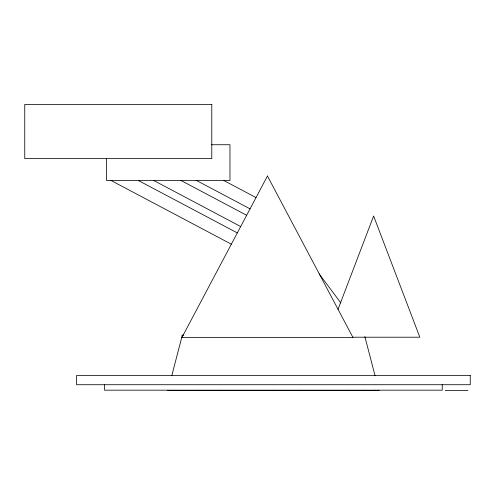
<?xml version="1.0" encoding="UTF-8"?>
<svg xmlns="http://www.w3.org/2000/svg" width="495" height="495" viewBox="0 0 495 495"><rect width="100%" height="100%" fill="white"/><g stroke="black" fill="none" stroke-linecap="round" stroke-linejoin="round"><path stroke-width="0.74" d="M171.746 375.816L182.339 335.164M338.042 309.319L373.62 216.006L419.834 337.213L352.817 337.213M211.464 144.732L229.977 144.732L229.977 180.52L106.536 180.52L106.536 158.437M181.95 335.164L183.657 335.164M445.215 390.598L467.893 390.598M223.907 180.57L256.026 197.579M196.063 180.267L250.055 208.859M180.681 180.328L246.659 215.269M153.623 180.44L240.688 226.543M138.693 180.687L237.315 232.91M110.954 180.44L231.344 244.19M319.145 273.846L340.857 302.959M364.871 336.643L375.08 375.816M442.245 384.299L442.245 390.178L104.581 390.178L104.581 384.299M378.935 390.178L378.935 390.598L167.892 390.598L167.892 390.178M375.34 390.178L375.34 390.598M364.796 390.178L364.796 390.598M348.028 390.178L348.028 390.598M326.174 390.178L326.174 390.598M300.725 390.178L300.725 390.598M273.413 390.178L273.413 390.598M246.102 390.178L246.102 390.598M220.652 390.178L220.652 390.598M198.798 390.178L198.798 390.598M182.03 390.178L182.03 390.598M171.487 390.178L171.487 390.598M267.449 176.01L181.869 337.621L353.028 337.621L267.449 176.01M211.786 104.402L24.75 104.402L24.75 158.623L211.786 158.623L211.786 104.402M470.25 375.482L76.577 375.482L76.577 384.72L470.25 384.72L470.25 375.482"/></g></svg>
